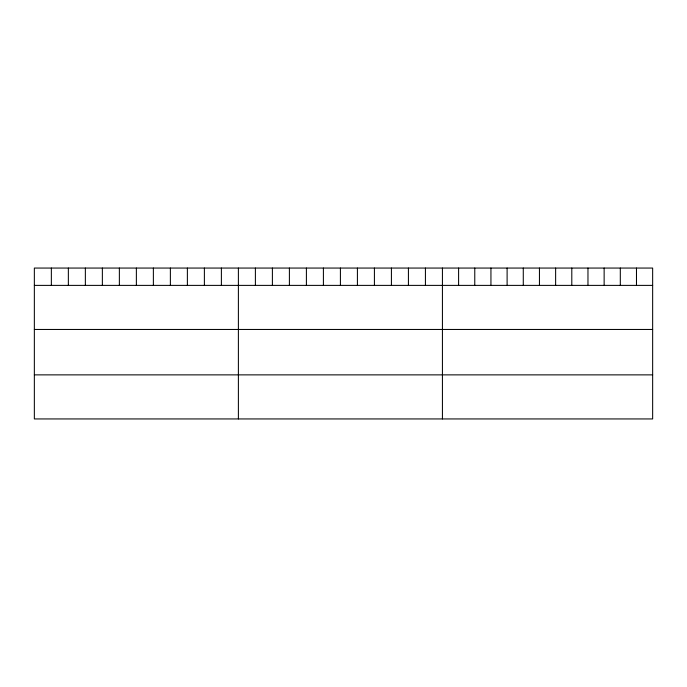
<?xml version="1.0" encoding="UTF-8"?>
<svg xmlns="http://www.w3.org/2000/svg" width="687" height="687" viewBox="0 0 687 687"><rect width="100%" height="100%" fill="white"/><g stroke="black" fill="none" stroke-linecap="round" stroke-linejoin="round"><path stroke-width="1.03" d="M652.65 285.388L652.65 418.941L34.35 418.941L34.35 268.059L652.65 268.059L652.65 285.388L34.35 285.388M34.35 329.459L652.65 329.459M34.35 374.87L652.65 374.87M636.48 268.059L636.48 285.388M620.309 268.059L620.309 285.388M604.139 268.059L604.139 285.388M587.969 268.059L587.969 285.388M571.799 268.059L571.799 285.388M555.628 268.059L555.628 285.388M539.45 268.059L539.45 285.388M523.279 268.059L523.279 285.388M507.109 268.059L507.109 285.388M490.939 268.059L490.939 285.388M474.769 268.059L474.769 285.388M458.598 268.059L458.598 285.388M442.428 268.059L442.428 418.941M425.425 268.059L425.425 285.388M408.422 268.059L408.422 285.388M391.418 268.059L391.418 285.388M374.415 268.059L374.415 285.388M357.412 268.059L357.412 285.388M340.409 268.059L340.409 285.388M323.405 268.059L323.405 285.388M306.402 268.059L306.402 285.388M289.399 268.059L289.399 285.388M272.395 268.059L272.395 285.388M255.392 268.059L255.392 285.388M238.389 268.059L238.389 418.941M221.386 268.059L221.386 285.388M204.382 268.059L204.382 285.388M187.379 268.059L187.379 285.388M170.376 268.059L170.376 285.388M153.373 268.059L153.373 285.388M136.37 268.059L136.37 285.388M119.366 268.059L119.366 285.388M102.363 268.059L102.363 285.388M85.36 268.059L85.36 285.388M68.356 268.059L68.356 285.388M51.353 268.059L51.353 285.388"/></g></svg>
